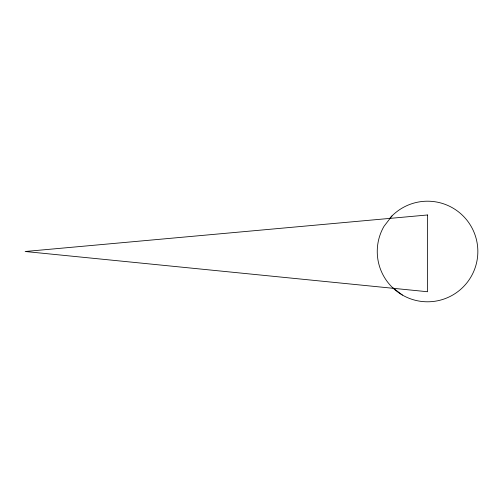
<?xml version="1.0" encoding="UTF-8"?>
<svg xmlns="http://www.w3.org/2000/svg" width="503" height="503" viewBox="0 0 503 503"><rect width="100%" height="100%" fill="white"/><g stroke="black" fill="none" stroke-linecap="round" stroke-linejoin="round"><path stroke-width="0.75" d="M391.982 215.932L383.99 226.35A50.3 50.3 0 0 0 391.982 287.068L402.4 295.06M389.869 218.176A50.3 50.3 0 0 1 461.257 214.165A50.3 50.3 0 0 1 464.539 285.585A50.3 50.3 0 0 1 393.088 288.137M427.55 214.976L25.15 251.5L427.55 291.74L427.55 214.976"/></g></svg>
